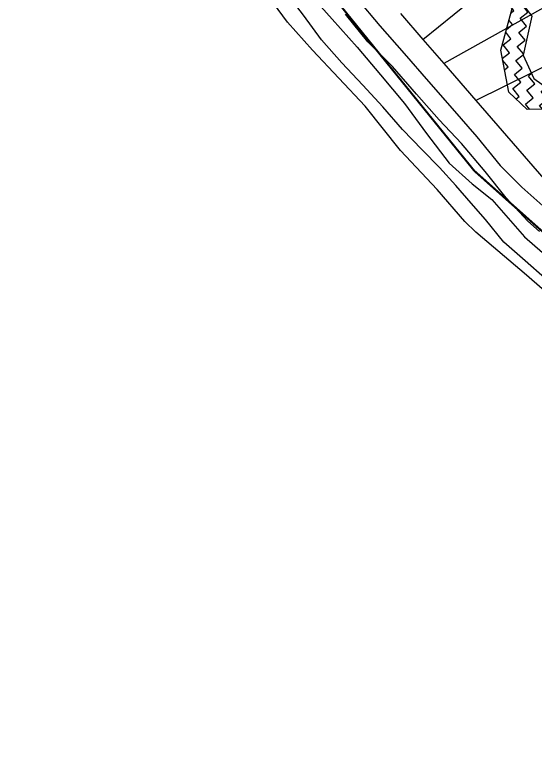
# Model space of a CAD drawing. Header units: metres. Extents: x 309973 to 314844, y 1914755 to 1920650.
# Drawn here: x 310209 to 310748, y 1917655 to 1918424 of the extents above; entities that cross this region are included whole.
import ezdxf

# ---------------------------------------------------------------- set-up
doc = ezdxf.new("R2010")
doc.units = ezdxf.units.M
doc.linetypes.add('DASHDOT', pattern=[1, 0.5, -0.25, 0, -0.25])
for name, color, linetype in [('LINE_WATER', 4, 'Continuous'), ('POLY_HATCH', 12, 'Continuous'), ('POLY_PARCEL', 6, 'Continuous'), ('POLY_WATER', 4, 'Continuous'), ('V_BOUND_STREAM_LINE', 7, 'DASHDOT')]:
    doc.layers.add(name, color=color, linetype=linetype)

# ---------------------------------------------------------------- blocks, each defined once
blk = doc.blocks.new('8')
at = {"layer": 'POLY_HATCH'}
h = blk.add_hatch(dxfattribs=at)
h.set_pattern_fill('ZIGZAG', color=256, scale=20, style=0)
h.set_pattern_definition([(0, (0, 0), (2.5, 2.5), [2.5, -2.5]), (90, (2.5, 0), (-2.5, 2.5), [2.5, -2.5])])
h.paths.add_polyline_path([(88.89, 635.87), (87.83, 642.7), (89.41, 652.16), (84.15, 657.42), (84.21, 668.29), (88.3, 674.83), (91.84, 678.64), (91.02, 685.72), (86.12, 688.44), (84.48, 695.25), (88.84, 699.34), (94.84, 703.69), (95.65, 709.69), (94.29, 715.41), (95.93, 722.76), (95.28, 725.74), (86.72, 725.58), (91.7, 720.13), (88.46, 717.16), (88.19, 713.38), (89, 703.67), (86.84, 702.86), (80.63, 700.43), (76.58, 693.68), (80.09, 683.42), (87.38, 680.72), (83.87, 676.67), (76.31, 660.48), (82.52, 650.49), (80.63, 634.84), (86.88, 625.19), (94.44, 619.79), (105.78, 614.93), (111.19, 611.42), (110.92, 608.18), (108.76, 604.4), (108.76, 594.42), (116.59, 591.72), (119.29, 586.86), (117.13, 584.7), (112.81, 580.38), (107.94, 574.17), (104.97, 567.43), (111.73, 560.95), (116.36, 554.61), (115.01, 550.56), (112.58, 544.89), (117.04, 538.09), (119.27, 538.5), (117.29, 544.93), (123.07, 558.07), (115.71, 563.86), (113.6, 569.64), (122.55, 584.36), (122.02, 591.72), (115.71, 596.45), (115.18, 603.8), (113.08, 613.27), (104.14, 619.05), (94.67, 624.83)])
h.paths.add_polyline_path([(93.34, 616.19), (79.29, 621.59), (73.35, 629.42), (71.19, 642.92), (72.54, 655.33), (66.87, 664.51), (67.14, 668.83), (72.54, 678), (70.92, 685.56), (68.22, 695.01), (69.84, 701.21), (77.67, 707.42), (77.94, 714.44), (79.83, 722.54), (79.69, 725.44), (74.49, 725.35), (73.84, 723.93), (71.61, 717.89), (75.13, 712.02), (66.29, 705.72), (61.23, 696.34), (62.09, 690.04), (70.58, 683.48), (65.78, 676.54), (61.91, 668.87), (59.69, 661.99), (69.91, 652.31), (65.61, 644.93), (71.59, 625.02), (79.26, 614.68), (95.72, 611.71), (89.86, 601.68), (92.79, 591.95), (100.97, 586.56), (94.61, 578.14), (90.77, 568.01), (91.88, 556.66), (100.77, 550.46), (102.58, 544.06), (101.78, 538.67), (100, 534.94), (105.29, 535.92), (105.51, 549.63), (99.84, 556.92), (97.68, 569.07), (100.92, 577.16), (107.94, 587.42), (101.19, 591.2), (98.22, 596.87), (97.12, 604.05), (99.28, 611.61)])
at = {"layer": 'LINE_WATER'}
for points in [[(38.94, 654.52), (37.84, 660.98), (36.62, 667.95), (36.62, 675.23), (36.43, 680.72), (36.24, 686.54), (35.92, 692.6), (35.34, 698.8), (34.76, 705.83), (34.5, 713.31), (33.99, 720.67), (33.41, 728.34), (33.09, 736.01), (33.47, 743.62), (33.79, 751.49)], [(38.04, 747.93), (38.42, 738.32), (38.87, 728.98), (39.07, 719.9), (39.2, 710.55), (38.75, 701.21), (38.49, 691.93), (39.65, 684.26), (41, 678.16), (41.45, 665.76), (42.92, 657.32)], [(45.24, 664.38), (44.6, 668.27), (44.08, 676.2), (44.15, 684.64), (43.95, 693.79), (43.31, 701.91), (42.99, 710.49), (42.67, 719.64), (41.83, 728.34), (41.83, 737.23)], [(46.59, 738.55), (46.65, 729.53), (46.98, 720.31), (47.36, 711.03), (47.68, 702.01), (47.94, 692.67), (48, 683.39), (48.78, 675.84), (50.06, 667.85)]]:
    blk.add_lwpolyline(points, dxfattribs=at)
at = {"layer": 'POLY_HATCH'}
for points in [[(65.61, 644.93), (65.61, 644.93), (69.91, 652.31), (59.69, 661.99), (61.91, 668.87), (65.78, 676.54), (70.58, 683.48), (62.09, 690.04), (61.23, 696.34), (66.29, 705.72), (75.13, 712.02)], [(77.94, 714.44), (77.67, 707.42), (69.84, 701.21), (68.22, 695.01), (70.92, 685.56)]]:
    blk.add_lwpolyline(points, dxfattribs=at)
at = {"layer": 'POLY_PARCEL'}
for points in [[(52.88, 720.07), (88.16, 720.06), (105.16, 720.41)], [(104.61, 703.24), (53.12, 712.12)], [(99.23, 689.52), (53.49, 699.9)]]:
    blk.add_lwpolyline(points, dxfattribs=at)
at = {"layer": 'POLY_WATER'}
for points in [[(37.43, 648.61), (35.82, 657.99), (32.73, 674.32), (32.3, 678.11), (31.99, 688.67), (31, 702.09), (31.12, 716.25), (29.76, 735.41), (29.33, 744.76), (30.07, 760.59)], [(52.62, 728.68), (52.88, 720.07)], [(52.88, 720.07), (53.12, 712.12)], [(53.12, 712.12), (53.49, 699.9)], [(53.49, 699.9), (54.54, 669.77)]]:
    blk.add_lwpolyline(points, dxfattribs=at)
at = {"layer": 'V_BOUND_STREAM_LINE', "ltscale": 10, "const_width": 0.5}
blk.add_lwpolyline([(380.76, 868.72), (368.39, 882.78), (331.74, 893.3), (297.31, 913.92), (205.16, 914.27), (102.47, 919.89), (69.83, 902.45), (39.01, 833.46), (42.26, 777.26), (42.14, 686.48), (55.03, 607.08), (80.68, 529.47), (90.61, 477.33), (88.83, 460.08), (111.04, 458.94)], dxfattribs=at)

msp = doc.modelspace()

# ---------------------------------------------------------------- block references
at = {"xscale": 4.143227117811887, "yscale": 4.143227117811887, "zscale": 4.143227117811887, "rotation": 39.07139077772489}
msp.add_blockref('8', (312342.28, 1915944.42), dxfattribs=at)

doc.saveas('drawing.dxf')
